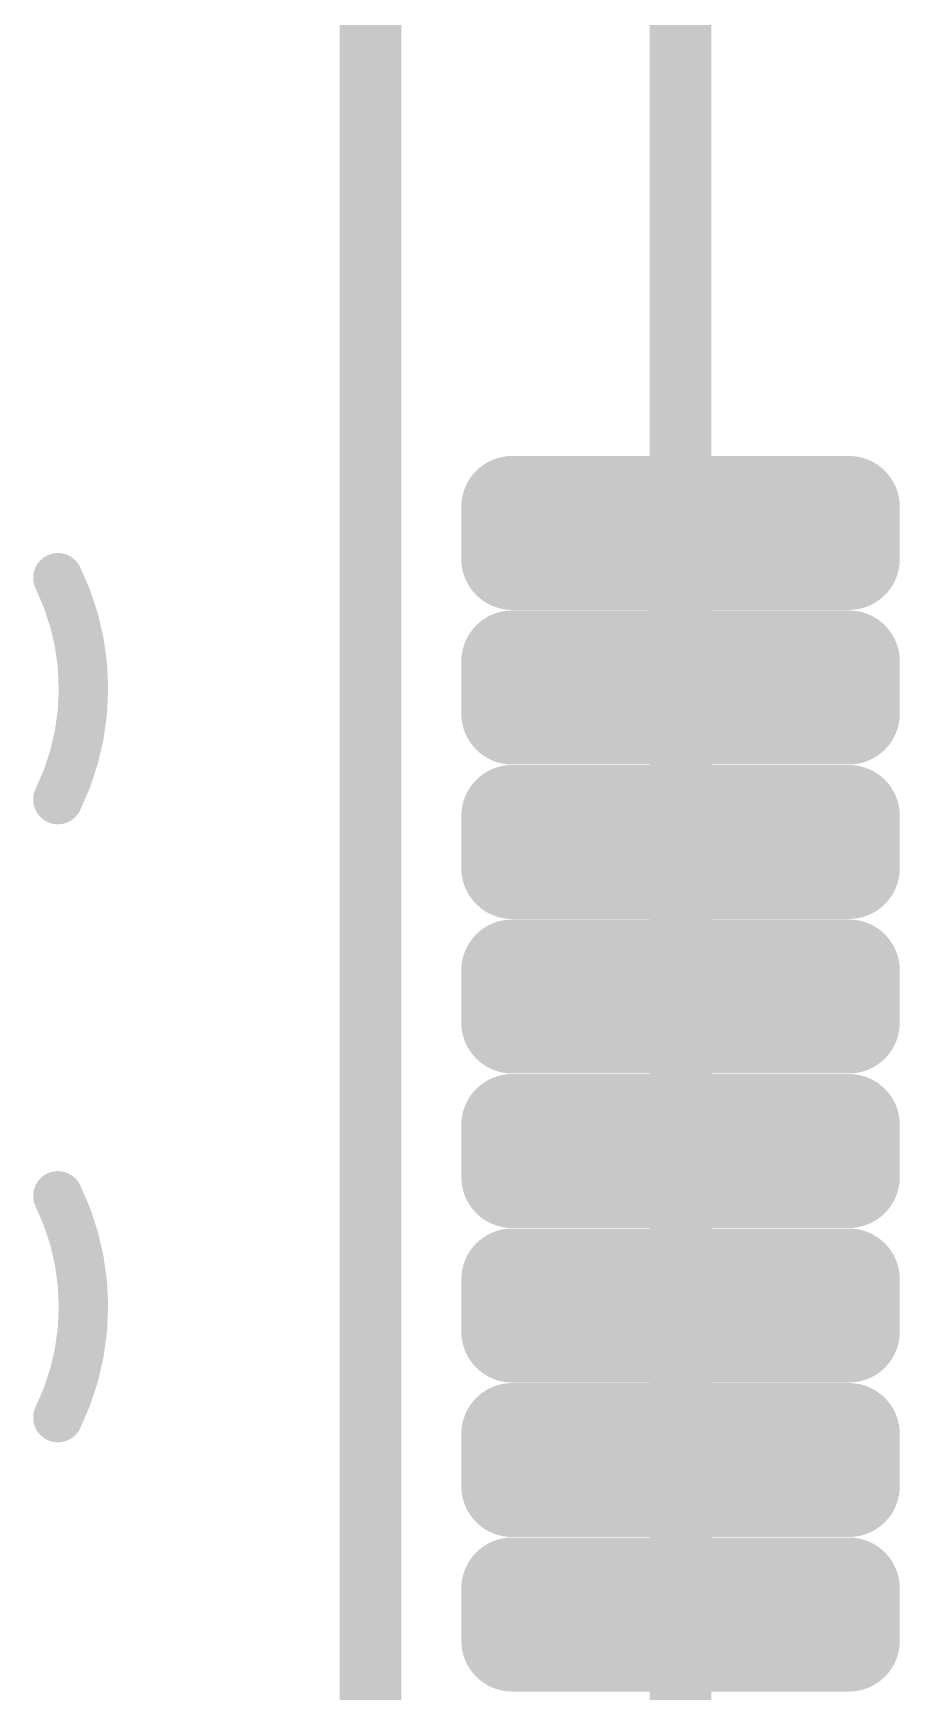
# Model space of a CAD drawing. Header units: inches. Extents: x -1.3 to 11.9, y -6.8 to 4.2.
# Drawn here: x 3.4878 to 3.6281, y 2.3427 to 2.6111 of the extents above; entities that cross this region are included whole.
import ezdxf

# ---------------------------------------------------------------- set-up
doc = ezdxf.new("R2010")
doc.units = ezdxf.units.IN
doc.header["$MEASUREMENT"] = 0
for name, color, linetype in [('02_GND1', 76, 'Continuous'), ('04_GND2', 16, 'Continuous'), ('06_GND3', 216, 'Continuous'), ('08_GND4', 136, 'Continuous'), ('11_GND5', 136, 'Continuous'), ('13_GND6', 136, 'Continuous'), ('15_GND7', 136, 'Continuous'), ('TOP', 1, 'Continuous'), ('Top Overlay', 2, 'Continuous'), ('Top Paste', 8, 'Continuous'), ('Top Solder', 216, 'Continuous')]:
    doc.layers.add(name, color=color, linetype=linetype)

# ---------------------------------------------------------------- blocks, each defined once
blk = doc.blocks.new('MICTOR_38_PIN_39')
at = {"layer": 'TOP'}
h = blk.add_hatch(color=1, dxfattribs=at)
edge = h.paths.add_edge_path()
edge.add_arc((-0.17923, -0.24793), 0.00423, 90, 180)
edge.add_line((-0.18346, -0.24793), (-0.18346, -0.30246))
edge.add_arc((-0.17923, -0.30246), 0.00423, 180, 270)
edge.add_line((-0.17923, -0.30669), (-0.17077, -0.30669))
edge.add_arc((-0.17077, -0.30246), 0.00423, 270, 360)
edge.add_line((-0.16654, -0.30246), (-0.16654, -0.24793))
edge.add_arc((-0.17077, -0.24793), 0.00423, 0, 90)
edge.add_line((-0.17077, -0.2437), (-0.17923, -0.2437))
h = blk.add_hatch(color=1, dxfattribs=at)
edge = h.paths.add_edge_path()
edge.add_arc((-0.15423, -0.24793), 0.00423, 90, 180)
edge.add_line((-0.15846, -0.24793), (-0.15846, -0.30246))
edge.add_arc((-0.15423, -0.30246), 0.00423, 180, 270)
edge.add_line((-0.15423, -0.30669), (-0.14577, -0.30669))
edge.add_arc((-0.14577, -0.30246), 0.00423, 270, 360)
edge.add_line((-0.14154, -0.30246), (-0.14154, -0.24793))
edge.add_arc((-0.14577, -0.24793), 0.00423, 0, 90)
edge.add_line((-0.14577, -0.2437), (-0.15423, -0.2437))
h = blk.add_hatch(color=1, dxfattribs=at)
edge = h.paths.add_edge_path()
edge.add_arc((-0.12923, -0.24793), 0.00423, 90, 180)
edge.add_line((-0.13346, -0.24793), (-0.13346, -0.30246))
edge.add_arc((-0.12923, -0.30246), 0.00423, 180, 270)
edge.add_line((-0.12923, -0.30669), (-0.12077, -0.30669))
edge.add_arc((-0.12077, -0.30246), 0.00423, 270, 360)
edge.add_line((-0.11654, -0.30246), (-0.11654, -0.24793))
edge.add_arc((-0.12077, -0.24793), 0.00423, 0, 90)
edge.add_line((-0.12077, -0.2437), (-0.12923, -0.2437))
h = blk.add_hatch(color=1, dxfattribs=at)
edge = h.paths.add_edge_path()
edge.add_arc((-0.10423, -0.24793), 0.00423, 90, 180)
edge.add_line((-0.10846, -0.24793), (-0.10846, -0.30246))
edge.add_arc((-0.10423, -0.30246), 0.00423, 180, 270)
edge.add_line((-0.10423, -0.30669), (-0.09577, -0.30669))
edge.add_arc((-0.09577, -0.30246), 0.00423, 270, 360)
edge.add_line((-0.09154, -0.30246), (-0.09154, -0.24793))
edge.add_arc((-0.09577, -0.24793), 0.00423, 0, 90)
edge.add_line((-0.09577, -0.2437), (-0.10423, -0.2437))
h = blk.add_hatch(color=1, dxfattribs=at)
edge = h.paths.add_edge_path()
edge.add_arc((-0.07923, -0.24793), 0.00423, 90, 180)
edge.add_line((-0.08346, -0.24793), (-0.08346, -0.30246))
edge.add_arc((-0.07923, -0.30246), 0.00423, 180, 270)
edge.add_line((-0.07923, -0.30669), (-0.07077, -0.30669))
edge.add_arc((-0.07077, -0.30246), 0.00423, 270, 360)
edge.add_line((-0.06654, -0.30246), (-0.06654, -0.24793))
edge.add_arc((-0.07077, -0.24793), 0.00423, 0, 90)
edge.add_line((-0.07077, -0.2437), (-0.07923, -0.2437))
h = blk.add_hatch(color=1, dxfattribs=at)
edge = h.paths.add_edge_path()
edge.add_arc((-0.05423, -0.24793), 0.00423, 90, 180)
edge.add_line((-0.05846, -0.24793), (-0.05846, -0.30246))
edge.add_arc((-0.05423, -0.30246), 0.00423, 180, 270)
edge.add_line((-0.05423, -0.30669), (-0.04577, -0.30669))
edge.add_arc((-0.04577, -0.30246), 0.00423, 270, 360)
edge.add_line((-0.04154, -0.30246), (-0.04154, -0.24793))
edge.add_arc((-0.04577, -0.24793), 0.00423, 0, 90)
edge.add_line((-0.04577, -0.2437), (-0.05423, -0.2437))
h = blk.add_hatch(color=1, dxfattribs=at)
edge = h.paths.add_edge_path()
edge.add_arc((-0.02923, -0.24793), 0.00423, 90, 180)
edge.add_line((-0.03346, -0.24793), (-0.03346, -0.30246))
edge.add_arc((-0.02923, -0.30246), 0.00423, 180, 270)
edge.add_line((-0.02923, -0.30669), (-0.02077, -0.30669))
edge.add_arc((-0.02077, -0.30246), 0.00423, 270, 360)
edge.add_line((-0.01654, -0.30246), (-0.01654, -0.24793))
edge.add_arc((-0.02077, -0.24793), 0.00423, 0, 90)
edge.add_line((-0.02077, -0.2437), (-0.02923, -0.2437))
h = blk.add_hatch(color=1, dxfattribs=at)
edge = h.paths.add_edge_path()
edge.add_arc((-0.00423, -0.24793), 0.00423, 90, 180)
edge.add_line((-0.00846, -0.24793), (-0.00846, -0.30246))
edge.add_arc((-0.00423, -0.30246), 0.00423, 180, 270)
edge.add_line((-0.00423, -0.30669), (0.00423, -0.30669))
edge.add_arc((0.00423, -0.30246), 0.00423, 270, 360)
edge.add_line((0.00846, -0.30246), (0.00846, -0.24793))
edge.add_arc((0.00423, -0.24793), 0.00423, 0, 90)
edge.add_line((0.00423, -0.2437), (-0.00423, -0.2437))
at = {"layer": 'Top Paste'}
h = blk.add_hatch(color=8, dxfattribs=at)
edge = h.paths.add_edge_path()
edge.add_arc((-0.17923, -0.24793), 0.00423, 90, 180)
edge.add_line((-0.18346, -0.24793), (-0.18346, -0.30246))
edge.add_arc((-0.17923, -0.30246), 0.00423, 180, 270)
edge.add_line((-0.17923, -0.30669), (-0.17077, -0.30669))
edge.add_arc((-0.17077, -0.30246), 0.00423, 270, 360)
edge.add_line((-0.16654, -0.30246), (-0.16654, -0.24793))
edge.add_arc((-0.17077, -0.24793), 0.00423, 0, 90)
edge.add_line((-0.17077, -0.2437), (-0.17923, -0.2437))
h = blk.add_hatch(color=8, dxfattribs=at)
edge = h.paths.add_edge_path()
edge.add_arc((-0.15423, -0.24793), 0.00423, 90, 180)
edge.add_line((-0.15846, -0.24793), (-0.15846, -0.30246))
edge.add_arc((-0.15423, -0.30246), 0.00423, 180, 270)
edge.add_line((-0.15423, -0.30669), (-0.14577, -0.30669))
edge.add_arc((-0.14577, -0.30246), 0.00423, 270, 360)
edge.add_line((-0.14154, -0.30246), (-0.14154, -0.24793))
edge.add_arc((-0.14577, -0.24793), 0.00423, 0, 90)
edge.add_line((-0.14577, -0.2437), (-0.15423, -0.2437))
h = blk.add_hatch(color=8, dxfattribs=at)
edge = h.paths.add_edge_path()
edge.add_arc((-0.12923, -0.24793), 0.00423, 90, 180)
edge.add_line((-0.13346, -0.24793), (-0.13346, -0.30246))
edge.add_arc((-0.12923, -0.30246), 0.00423, 180, 270)
edge.add_line((-0.12923, -0.30669), (-0.12077, -0.30669))
edge.add_arc((-0.12077, -0.30246), 0.00423, 270, 360)
edge.add_line((-0.11654, -0.30246), (-0.11654, -0.24793))
edge.add_arc((-0.12077, -0.24793), 0.00423, 0, 90)
edge.add_line((-0.12077, -0.2437), (-0.12923, -0.2437))
h = blk.add_hatch(color=8, dxfattribs=at)
edge = h.paths.add_edge_path()
edge.add_arc((-0.10423, -0.24793), 0.00423, 90, 180)
edge.add_line((-0.10846, -0.24793), (-0.10846, -0.30246))
edge.add_arc((-0.10423, -0.30246), 0.00423, 180, 270)
edge.add_line((-0.10423, -0.30669), (-0.09577, -0.30669))
edge.add_arc((-0.09577, -0.30246), 0.00423, 270, 360)
edge.add_line((-0.09154, -0.30246), (-0.09154, -0.24793))
edge.add_arc((-0.09577, -0.24793), 0.00423, 0, 90)
edge.add_line((-0.09577, -0.2437), (-0.10423, -0.2437))
h = blk.add_hatch(color=8, dxfattribs=at)
edge = h.paths.add_edge_path()
edge.add_arc((-0.07923, -0.24793), 0.00423, 90, 180)
edge.add_line((-0.08346, -0.24793), (-0.08346, -0.30246))
edge.add_arc((-0.07923, -0.30246), 0.00423, 180, 270)
edge.add_line((-0.07923, -0.30669), (-0.07077, -0.30669))
edge.add_arc((-0.07077, -0.30246), 0.00423, 270, 360)
edge.add_line((-0.06654, -0.30246), (-0.06654, -0.24793))
edge.add_arc((-0.07077, -0.24793), 0.00423, 0, 90)
edge.add_line((-0.07077, -0.2437), (-0.07923, -0.2437))
h = blk.add_hatch(color=8, dxfattribs=at)
edge = h.paths.add_edge_path()
edge.add_arc((-0.05423, -0.24793), 0.00423, 90, 180)
edge.add_line((-0.05846, -0.24793), (-0.05846, -0.30246))
edge.add_arc((-0.05423, -0.30246), 0.00423, 180, 270)
edge.add_line((-0.05423, -0.30669), (-0.04577, -0.30669))
edge.add_arc((-0.04577, -0.30246), 0.00423, 270, 360)
edge.add_line((-0.04154, -0.30246), (-0.04154, -0.24793))
edge.add_arc((-0.04577, -0.24793), 0.00423, 0, 90)
edge.add_line((-0.04577, -0.2437), (-0.05423, -0.2437))
h = blk.add_hatch(color=8, dxfattribs=at)
edge = h.paths.add_edge_path()
edge.add_arc((-0.02923, -0.24793), 0.00423, 90, 180)
edge.add_line((-0.03346, -0.24793), (-0.03346, -0.30246))
edge.add_arc((-0.02923, -0.30246), 0.00423, 180, 270)
edge.add_line((-0.02923, -0.30669), (-0.02077, -0.30669))
edge.add_arc((-0.02077, -0.30246), 0.00423, 270, 360)
edge.add_line((-0.01654, -0.30246), (-0.01654, -0.24793))
edge.add_arc((-0.02077, -0.24793), 0.00423, 0, 90)
edge.add_line((-0.02077, -0.2437), (-0.02923, -0.2437))
h = blk.add_hatch(color=8, dxfattribs=at)
edge = h.paths.add_edge_path()
edge.add_arc((-0.00423, -0.24793), 0.00423, 90, 180)
edge.add_line((-0.00846, -0.24793), (-0.00846, -0.30246))
edge.add_arc((-0.00423, -0.30246), 0.00423, 180, 270)
edge.add_line((-0.00423, -0.30669), (0.00423, -0.30669))
edge.add_arc((0.00423, -0.30246), 0.00423, 270, 360)
edge.add_line((0.00846, -0.30246), (0.00846, -0.24793))
edge.add_arc((0.00423, -0.24793), 0.00423, 0, 90)
edge.add_line((0.00423, -0.2437), (-0.00423, -0.2437))
at = {"layer": 'Top Solder'}
h = blk.add_hatch(color=216, dxfattribs=at)
edge = h.paths.add_edge_path()
edge.add_arc((-0.17923, -0.24793), 0.00823, 90, 180)
edge.add_line((-0.18746, -0.24793), (-0.18746, -0.30246))
edge.add_arc((-0.17923, -0.30246), 0.00823, 180, 270)
edge.add_line((-0.17923, -0.31069), (-0.17077, -0.31069))
edge.add_arc((-0.17077, -0.30246), 0.00823, 270, 360)
edge.add_line((-0.16254, -0.30246), (-0.16254, -0.24793))
edge.add_arc((-0.17077, -0.24793), 0.00823, 0, 90)
edge.add_line((-0.17077, -0.2397), (-0.17923, -0.2397))
h = blk.add_hatch(color=216, dxfattribs=at)
edge = h.paths.add_edge_path()
edge.add_arc((-0.15423, -0.24793), 0.00823, 90, 180)
edge.add_line((-0.16246, -0.24793), (-0.16246, -0.30246))
edge.add_arc((-0.15423, -0.30246), 0.00823, 180, 270)
edge.add_line((-0.15423, -0.31069), (-0.14577, -0.31069))
edge.add_arc((-0.14577, -0.30246), 0.00823, 270, 360)
edge.add_line((-0.13754, -0.30246), (-0.13754, -0.24793))
edge.add_arc((-0.14577, -0.24793), 0.00823, 0, 90)
edge.add_line((-0.14577, -0.2397), (-0.15423, -0.2397))
h = blk.add_hatch(color=216, dxfattribs=at)
edge = h.paths.add_edge_path()
edge.add_arc((-0.12923, -0.24793), 0.00823, 90, 180)
edge.add_line((-0.13746, -0.24793), (-0.13746, -0.30246))
edge.add_arc((-0.12923, -0.30246), 0.00823, 180, 270)
edge.add_line((-0.12923, -0.31069), (-0.12077, -0.31069))
edge.add_arc((-0.12077, -0.30246), 0.00823, 270, 360)
edge.add_line((-0.11254, -0.30246), (-0.11254, -0.24793))
edge.add_arc((-0.12077, -0.24793), 0.00823, 0, 90)
edge.add_line((-0.12077, -0.2397), (-0.12923, -0.2397))
h = blk.add_hatch(color=216, dxfattribs=at)
edge = h.paths.add_edge_path()
edge.add_arc((-0.10423, -0.24793), 0.00823, 90, 180)
edge.add_line((-0.11246, -0.24793), (-0.11246, -0.30246))
edge.add_arc((-0.10423, -0.30246), 0.00823, 180, 270)
edge.add_line((-0.10423, -0.31069), (-0.09577, -0.31069))
edge.add_arc((-0.09577, -0.30246), 0.00823, 270, 360)
edge.add_line((-0.08754, -0.30246), (-0.08754, -0.24793))
edge.add_arc((-0.09577, -0.24793), 0.00823, 0, 90)
edge.add_line((-0.09577, -0.2397), (-0.10423, -0.2397))
h = blk.add_hatch(color=216, dxfattribs=at)
edge = h.paths.add_edge_path()
edge.add_arc((-0.07923, -0.24793), 0.00823, 90, 180)
edge.add_line((-0.08746, -0.24793), (-0.08746, -0.30246))
edge.add_arc((-0.07923, -0.30246), 0.00823, 180, 270)
edge.add_line((-0.07923, -0.31069), (-0.07077, -0.31069))
edge.add_arc((-0.07077, -0.30246), 0.00823, 270, 360)
edge.add_line((-0.06254, -0.30246), (-0.06254, -0.24793))
edge.add_arc((-0.07077, -0.24793), 0.00823, 0, 90)
edge.add_line((-0.07077, -0.2397), (-0.07923, -0.2397))
h = blk.add_hatch(color=216, dxfattribs=at)
edge = h.paths.add_edge_path()
edge.add_arc((-0.05423, -0.24793), 0.00823, 90, 180)
edge.add_line((-0.06246, -0.24793), (-0.06246, -0.30246))
edge.add_arc((-0.05423, -0.30246), 0.00823, 180, 270)
edge.add_line((-0.05423, -0.31069), (-0.04577, -0.31069))
edge.add_arc((-0.04577, -0.30246), 0.00823, 270, 360)
edge.add_line((-0.03754, -0.30246), (-0.03754, -0.24793))
edge.add_arc((-0.04577, -0.24793), 0.00823, 0, 90)
edge.add_line((-0.04577, -0.2397), (-0.05423, -0.2397))
h = blk.add_hatch(color=216, dxfattribs=at)
edge = h.paths.add_edge_path()
edge.add_arc((-0.02923, -0.24793), 0.00823, 90, 180)
edge.add_line((-0.03746, -0.24793), (-0.03746, -0.30246))
edge.add_arc((-0.02923, -0.30246), 0.00823, 180, 270)
edge.add_line((-0.02923, -0.31069), (-0.02077, -0.31069))
edge.add_arc((-0.02077, -0.30246), 0.00823, 270, 360)
edge.add_line((-0.01254, -0.30246), (-0.01254, -0.24793))
edge.add_arc((-0.02077, -0.24793), 0.00823, 0, 90)
edge.add_line((-0.02077, -0.2397), (-0.02923, -0.2397))
h = blk.add_hatch(color=216, dxfattribs=at)
edge = h.paths.add_edge_path()
edge.add_arc((-0.00423, -0.24793), 0.00823, 90, 180)
edge.add_line((-0.01246, -0.24793), (-0.01246, -0.30246))
edge.add_arc((-0.00423, -0.30246), 0.00823, 180, 270)
edge.add_line((-0.00423, -0.31069), (0.00423, -0.31069))
edge.add_arc((0.00423, -0.30246), 0.00823, 270, 360)
edge.add_line((0.01246, -0.30246), (0.01246, -0.24793))
edge.add_arc((0.00423, -0.24793), 0.00823, 0, 90)
edge.add_line((0.00423, -0.2397), (-0.00423, -0.2397))
at = {"layer": '02_GND1'}
for points in [[(-0.10725, -0.17439, 0.008, 0.008, -0.230868), (-0.14314, -0.17439, 0.008, 0.008, 0)], [(-0.00725, -0.17439, 0.008, 0.008, -0.230868), (-0.04314, -0.17439, 0.008, 0.008, 0)]]:
    blk.add_lwpolyline(points, format="xyseb", dxfattribs=at)
for points in [[(-0.14514, -0.17439, 0.004, 0.004, 1), (-0.14114, -0.17439, 0.004, 0.004, 1)], [(-0.10925, -0.17439, 0.004, 0.004, 1), (-0.10525, -0.17439, 0.004, 0.004, 1)], [(-0.04514, -0.17439, 0.004, 0.004, 1), (-0.04114, -0.17439, 0.004, 0.004, 1)], [(-0.00925, -0.17439, 0.004, 0.004, 1), (-0.00525, -0.17439, 0.004, 0.004, 1)]]:
    blk.add_lwpolyline(points, format="xyseb", close=True, dxfattribs=at)
at = {"layer": '04_GND2'}
for points in [[(-0.10725, -0.17439, 0.008, 0.008, -0.230868), (-0.14314, -0.17439, 0.008, 0.008, 0)], [(-0.00725, -0.17439, 0.008, 0.008, -0.230868), (-0.04314, -0.17439, 0.008, 0.008, 0)]]:
    blk.add_lwpolyline(points, format="xyseb", dxfattribs=at)
for points in [[(-0.14514, -0.17439, 0.004, 0.004, 1), (-0.14114, -0.17439, 0.004, 0.004, 1)], [(-0.10925, -0.17439, 0.004, 0.004, 1), (-0.10525, -0.17439, 0.004, 0.004, 1)], [(-0.04514, -0.17439, 0.004, 0.004, 1), (-0.04114, -0.17439, 0.004, 0.004, 1)], [(-0.00925, -0.17439, 0.004, 0.004, 1), (-0.00525, -0.17439, 0.004, 0.004, 1)]]:
    blk.add_lwpolyline(points, format="xyseb", close=True, dxfattribs=at)
at = {"layer": '06_GND3'}
for points in [[(-0.10725, -0.17439, 0.008, 0.008, -0.230868), (-0.14314, -0.17439, 0.008, 0.008, 0)], [(-0.00725, -0.17439, 0.008, 0.008, -0.230868), (-0.04314, -0.17439, 0.008, 0.008, 0)]]:
    blk.add_lwpolyline(points, format="xyseb", dxfattribs=at)
for points in [[(-0.14514, -0.17439, 0.004, 0.004, 1), (-0.14114, -0.17439, 0.004, 0.004, 1)], [(-0.10925, -0.17439, 0.004, 0.004, 1), (-0.10525, -0.17439, 0.004, 0.004, 1)], [(-0.04514, -0.17439, 0.004, 0.004, 1), (-0.04114, -0.17439, 0.004, 0.004, 1)], [(-0.00925, -0.17439, 0.004, 0.004, 1), (-0.00525, -0.17439, 0.004, 0.004, 1)]]:
    blk.add_lwpolyline(points, format="xyseb", close=True, dxfattribs=at)
at = {"layer": '08_GND4'}
for points in [[(-0.10725, -0.17439, 0.008, 0.008, -0.230868), (-0.14314, -0.17439, 0.008, 0.008, 0)], [(-0.00725, -0.17439, 0.008, 0.008, -0.230868), (-0.04314, -0.17439, 0.008, 0.008, 0)]]:
    blk.add_lwpolyline(points, format="xyseb", dxfattribs=at)
for points in [[(-0.14514, -0.17439, 0.004, 0.004, 1), (-0.14114, -0.17439, 0.004, 0.004, 1)], [(-0.10925, -0.17439, 0.004, 0.004, 1), (-0.10525, -0.17439, 0.004, 0.004, 1)], [(-0.04514, -0.17439, 0.004, 0.004, 1), (-0.04114, -0.17439, 0.004, 0.004, 1)], [(-0.00925, -0.17439, 0.004, 0.004, 1), (-0.00525, -0.17439, 0.004, 0.004, 1)]]:
    blk.add_lwpolyline(points, format="xyseb", close=True, dxfattribs=at)
at = {"layer": '11_GND5'}
for points in [[(-0.10725, -0.17439, 0.008, 0.008, -0.230868), (-0.14314, -0.17439, 0.008, 0.008, 0)], [(-0.00725, -0.17439, 0.008, 0.008, -0.230868), (-0.04314, -0.17439, 0.008, 0.008, 0)]]:
    blk.add_lwpolyline(points, format="xyseb", dxfattribs=at)
for points in [[(-0.14514, -0.17439, 0.004, 0.004, 1), (-0.14114, -0.17439, 0.004, 0.004, 1)], [(-0.10925, -0.17439, 0.004, 0.004, 1), (-0.10525, -0.17439, 0.004, 0.004, 1)], [(-0.04514, -0.17439, 0.004, 0.004, 1), (-0.04114, -0.17439, 0.004, 0.004, 1)], [(-0.00925, -0.17439, 0.004, 0.004, 1), (-0.00525, -0.17439, 0.004, 0.004, 1)]]:
    blk.add_lwpolyline(points, format="xyseb", close=True, dxfattribs=at)
at = {"layer": '13_GND6'}
for points in [[(-0.10725, -0.17439, 0.008, 0.008, -0.230868), (-0.14314, -0.17439, 0.008, 0.008, 0)], [(-0.00725, -0.17439, 0.008, 0.008, -0.230868), (-0.04314, -0.17439, 0.008, 0.008, 0)]]:
    blk.add_lwpolyline(points, format="xyseb", dxfattribs=at)
for points in [[(-0.14514, -0.17439, 0.004, 0.004, 1), (-0.14114, -0.17439, 0.004, 0.004, 1)], [(-0.10925, -0.17439, 0.004, 0.004, 1), (-0.10525, -0.17439, 0.004, 0.004, 1)], [(-0.04514, -0.17439, 0.004, 0.004, 1), (-0.04114, -0.17439, 0.004, 0.004, 1)], [(-0.00925, -0.17439, 0.004, 0.004, 1), (-0.00525, -0.17439, 0.004, 0.004, 1)]]:
    blk.add_lwpolyline(points, format="xyseb", close=True, dxfattribs=at)
at = {"layer": '15_GND7'}
for points in [[(-0.10725, -0.17439, 0.008, 0.008, -0.230868), (-0.14314, -0.17439, 0.008, 0.008, 0)], [(-0.00725, -0.17439, 0.008, 0.008, -0.230868), (-0.04314, -0.17439, 0.008, 0.008, 0)]]:
    blk.add_lwpolyline(points, format="xyseb", dxfattribs=at)
for points in [[(-0.14514, -0.17439, 0.004, 0.004, 1), (-0.14114, -0.17439, 0.004, 0.004, 1)], [(-0.10925, -0.17439, 0.004, 0.004, 1), (-0.10525, -0.17439, 0.004, 0.004, 1)], [(-0.04514, -0.17439, 0.004, 0.004, 1), (-0.04114, -0.17439, 0.004, 0.004, 1)], [(-0.00925, -0.17439, 0.004, 0.004, 1), (-0.00525, -0.17439, 0.004, 0.004, 1)]]:
    blk.add_lwpolyline(points, format="xyseb", close=True, dxfattribs=at)
at = {"layer": 'Top Overlay'}
for points in [[(-0.68, -0.225, 0.01, 0.01, 0), (0.225, -0.225, 0.01, 0.01, 0)], [(-0.74, -0.2752, 0.01, 0.01, 0), (0.2874, -0.2752, 0.01, 0.01, 0)]]:
    blk.add_lwpolyline(points, format="xyseb", dxfattribs=at)

msp = doc.modelspace()

# ---------------------------------------------------------------- block references
at = {"rotation": 90}
msp.add_blockref('MICTOR_38_PIN_39', (3.3174, 2.5302), dxfattribs=at)

doc.saveas('drawing.dxf')
